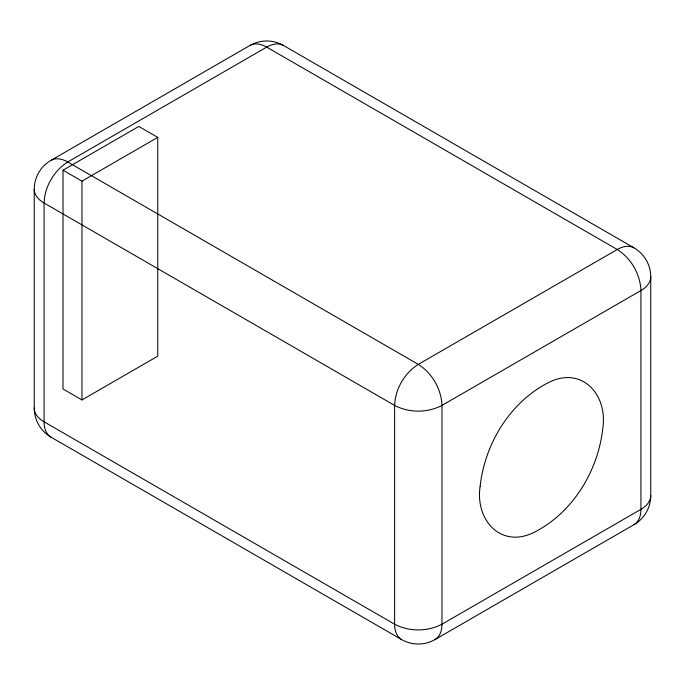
<?xml version="1.0" encoding="UTF-8"?>
<svg xmlns="http://www.w3.org/2000/svg" width="685" height="685" viewBox="0 0 685 685"><rect width="100%" height="100%" fill="white"/><g stroke="black" fill="none" stroke-linecap="round" stroke-linejoin="round"><path stroke-width="1.03" d="M650.75 276.86C650.707 282.948 645.912 287.709 640.937 290.534L441.979 405.409C427.517 413.029 409.065 413.029 394.611 405.409L44.063 203.017C39.088 200.191 34.293 195.422 34.25 189.343A33.496 33.496 0 0 1 50.998 160.333C56.29 157.327 62.814 159.1 67.746 161.994L418.295 364.377C432.124 373.085 441.354 389.071 441.979 405.409L441.979 624.206C442.022 629.917 440.292 636.459 435.043 639.533A33.496 33.496 0 0 1 401.547 639.533L50.998 437.15C45.749 434.067 44.02 427.534 44.063 421.814L44.063 203.017C44.688 186.68 53.918 170.702 67.746 161.994L266.705 47.119C271.637 44.225 278.161 42.461 283.453 45.467L634.002 247.85A33.496 33.496 0 0 1 650.75 276.86L650.75 495.657C650.707 501.745 645.912 506.506 640.937 509.332L441.979 624.206C427.517 631.827 409.065 631.827 394.611 624.206L44.063 421.814C39.088 418.989 34.293 414.219 34.25 408.14L34.25 189.343M435.043 639.533L634.002 524.667C639.251 521.593 640.98 515.051 640.937 509.332L640.937 290.534C640.312 274.205 631.082 258.219 617.253 249.511L266.705 47.119C261.773 44.234 255.248 42.453 249.957 45.467L51.503 160.042M63.011 170.197L138.807 126.434L157.756 137.377L157.756 356.174L81.96 399.937L63.011 388.994L63.011 170.197L81.96 181.14L81.96 399.937M81.96 181.14L157.756 137.377M634.002 247.85C628.71 244.845 622.185 246.617 617.253 249.511L418.295 364.377C404.458 373.085 395.236 389.071 394.611 405.409L394.611 624.206C394.569 629.917 396.298 636.459 401.547 639.533M650.75 495.657A33.496 33.496 0 0 1 634.002 524.667M250.47 45.176A33.496 33.496 0 0 1 283.453 45.467M50.998 437.15A33.496 33.496 0 0 1 34.25 408.14M480.125 486.393C474.91 520.694 501.942 549.969 535.927 531.389C573.628 511.43 598.236 470.235 602.791 428.348C608.006 394.046 580.974 364.762 546.99 383.352C509.289 403.311 484.68 444.505 480.125 486.393"/></g></svg>
